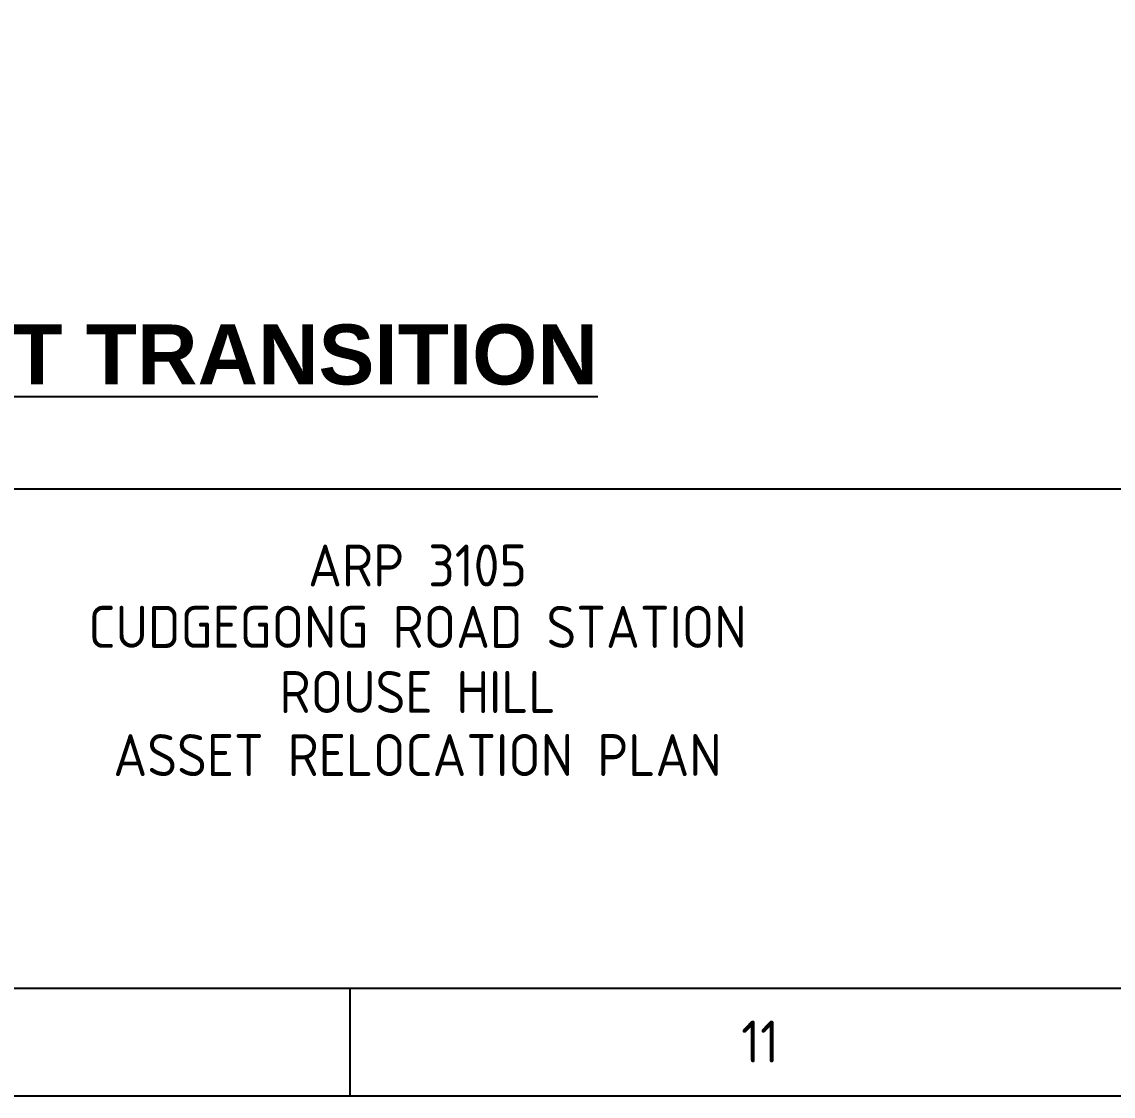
# Paper-space layout 'SHEET (5)' of a CAD drawing. Header units: metres. Extents: x -9 to 1337, y -9 to 581.
# Drawn here: x 642.3 to 733.3, y -5.4 to 84.1 of the extents above; entities that cross this region are included whole.
import ezdxf
from ezdxf.enums import TextEntityAlignment as Align

# ---------------------------------------------------------------- set-up
doc = ezdxf.new("R2010")
doc.units = ezdxf.units.M
doc.layers.get('0').update_dxf_attribs({"color": 6})
doc.layers.add('Notes', color=7, linetype='Continuous')
doc.styles.add('iecISOCP', font='isocp.shx')
doc.styles.get("Standard").update_dxf_attribs({"font": 'arial.ttf'})

# ---------------------------------------------------------------- blocks, each defined once
blk = doc.blocks.new('A1_FRAME_TITLE')
at = {"layer": 'Notes', "linetype": 'Continuous'}
blk.add_line((678.719, 5.973), (678.719, -3.027), dxfattribs=at)
at = {"layer": 'Notes', "color": 3, "linetype": 'Continuous', "flags": 128}
for points in [[(123.797, 47.618), (824.367, 47.618)], [(123.798, 5.973), (824.367, 5.973)]]:
    blk.add_lwpolyline(points, dxfattribs=at)
blk.add_attdef('DRAFT_NUM', (29.903, 23.294), '', height=2.5, rotation=90)
at = {"layer": 'Notes', "color": 7, "style": 'iecISOCP'}
blk.add_text('11', height=3.5, dxfattribs=at).set_placement((711.362, -0.22))
at = {"layer": 'Notes', "color": 7, "style": 'iecISOCP', "flags": 8}
blk.add_attdef('VERSION_NO', text='', height=2.5, rotation=90, dxfattribs=at).set_placement((302.037, 43.812), align=Align.MIDDLE_CENTER)
at = {"layer": 'Notes', "color": 7, "style": 'iecISOCP'}
for tag, p in [('CAP_NO', (513.188, 43.457)), ('IE_NUM', (513.05, 37.81)), ('REF_No_1', (335.241, 32.31)), ('REF_1', (362.523, 32.31)), ('HV_SWITCH', (513.463, 32.163)), ('GEN_WO', (441.708, 31.763)), ('REF_No_2', (335.241, 26.31)), ('REF_2', (362.523, 26.31)), ('OH_WO', (441.708, 25.812)), ('UBD_REF', (513.05, 25.828)), ('REF_No_3', (335.241, 20.31)), ('REF_3', (362.523, 20.31)), ('UG_WO', (441.708, 20.052)), ('GIS_MAP_No', (513.05, 20.043)), ('REF_No_4', (335.241, 14.31)), ('REF_4', (362.523, 14.31)), ('HV_OP_DIAG', (513.326, 14.199)), ('SUB_WO', (441.708, 13.812)), ('LGA', (512.945, 7.777))]:
    blk.add_attdef(tag, p, '', height=2.5, dxfattribs=at)
at = {"layer": 'Notes', "style": 'iecISOCP'}
for tag, p in [('T1', (684.374, 39.465)), ('T2', (684.374, 34.346)), ('T3', (684.374, 28.92)), ('T4', (684.374, 23.657)), ('T5', (684.374, 18.231)), ('T6', (684.374, 12.969))]:
    blk.add_attdef(tag, text='', height=3.5, dxfattribs=at).set_placement(p, align=Align.CENTER)
at = {"layer": 'Notes', "color": 7, "style": 'iecISOCP'}
for tag, p in [('scale', (567.756, 33.269)), ('DRAWN', (567.756, 24.931)), ('DATE', (567.756, 16.88)), ('DESIGN', (605.617, 9.155))]:
    blk.add_attdef(tag, text='', height=2.5, dxfattribs=at).set_placement(p, align=Align.CENTER)
at = {"layer": 'Notes', "color": 4, "style": 'iecISOCP'}
blk.add_attdef('NUM', text='', height=7, dxfattribs=at).set_placement((792.367, 20.118), align=Align.MIDDLE_CENTER)
at = {"layer": 'Notes', "color": 1, "style": 'iecISOCP'}
blk.add_attdef('REV', text='', height=5, dxfattribs=at).set_placement((820.054, 17.095), align=Align.CENTER)
at = {"layer": 'Notes', "color": 7, "style": 'iecISOCP'}
for tag, p in [('NS', (790.712, 8.119)), ('SHTS', (805.412, 8.119))]:
    blk.add_attdef(tag, text='', height=2.5, dxfattribs=at).set_placement(p, align=Align.MIDDLE)
at = {"layer": 'Notes', "style": 'iecISOCP'}
blk.add_attdef('ExportID', (9.082, 2.39), '', height=2.5, dxfattribs=at)
at = {"layer": 'Notes', "style": 'iecISOCP', "flags": 1}
for tag, p in [('ProjectType', (14.175, -26.797)), ('ProjectNumber', (23.56, -26.818)), ('DrawingNumber', (35.514, -26.803)), ('ProjectDescription', (47.564, -26.825)), ('ExportDate', (60.284, -26.789)), ('ExportUserName', (69.155, -26.8)), ('DesignerCompanyName', (81.484, -26.793)), ('ExportAreaOfInterest', (97.1, -26.813)), ('GIS_SUCCESS', (111.997, -26.78)), ('CAD_SUCCESS', (121.789, -26.783)), ('DEPOTCODE', (132.106, -26.877)), ('ExportCategories', (140.083, -26.797)), ('Comments', (154.385, -26.883))]:
    blk.add_attdef(tag, p, '', height=1, dxfattribs=at)

psp = doc.layouts.new('SHEET (5)')

# ---------------------------------------------------------------- linework, layer by layer
at = {"layer": 'Notes', "color": 3, "linetype": 'Continuous'}
psp.add_lwpolyline([(-9.08156, 581.00396), (824.27082, 581.00396), (824.27082, -5.41686), (-9.08156, -5.41686)], close=True, dxfattribs=at)

# ---------------------------------------------------------------- block references
ref = psp.add_blockref('A1_FRAME_TITLE', (-9.08156, -2.38995))
ref.add_attrib('T1', 'ARP 3105', dxfattribs={"layer": 'Notes', "height": 3.5, "style": 'iecISOCP'}).set_placement((675.29196, 37.07544), align=Align.CENTER)
ref.add_attrib('T2', 'CUDGEGONG ROAD STATION', dxfattribs={"layer": 'Notes', "height": 3.5, "style": 'iecISOCP'}).set_placement((675.29196, 31.95631), align=Align.CENTER)
ref.add_attrib('T3', 'ROUSE HILL', dxfattribs={"layer": 'Notes', "height": 3.5, "style": 'iecISOCP'}).set_placement((675.29196, 26.53005), align=Align.CENTER)
ref.add_attrib('T4', 'ASSET RELOCATION PLAN', dxfattribs={"layer": 'Notes', "height": 3.5, "style": 'iecISOCP'}).set_placement((675.29196, 21.26754), align=Align.CENTER)

# ---------------------------------------------------------------- texts
at = {"layer": 'Notes', "insert": (621.64467, 56.38084), "char_height": 5, "attachment_point": 5}
psp.add_mtext_dynamic_manual_height_columns('{\\fArial|b1|i0|c0|p34;\\LTYPICAL BRIDGE CONDUIT TRANSITION }', width=136.8610505, gutter_width=4, heights=[0], dxfattribs=at)

doc.saveas('drawing.dxf')
